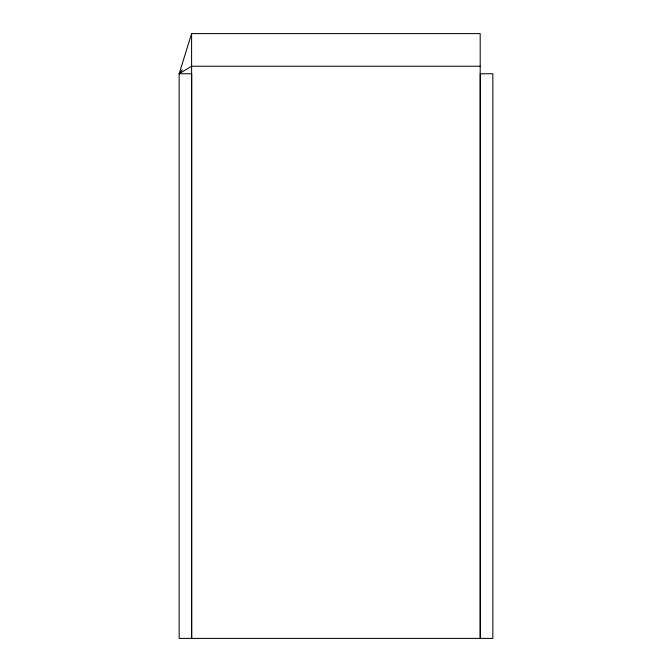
<?xml version="1.0" encoding="UTF-8"?>
<svg xmlns="http://www.w3.org/2000/svg" width="672" height="672" viewBox="0 0 672 672"><rect width="100%" height="100%" fill="white"/><g stroke="black" fill="none" stroke-linecap="round" stroke-linejoin="round"><path stroke-width="1.01" d="M480.295 638.4L480.295 73.752L492.845 73.752L492.845 638.4L179.155 638.4L179.155 73.752L191.596 33.6L480.194 33.6L480.194 638.4M191.705 638.4L191.705 73.752L179.155 73.752L182.263 69.829M179.155 73.752L191.596 66.226L480.194 66.226M191.596 33.6L191.596 638.4"/></g></svg>
